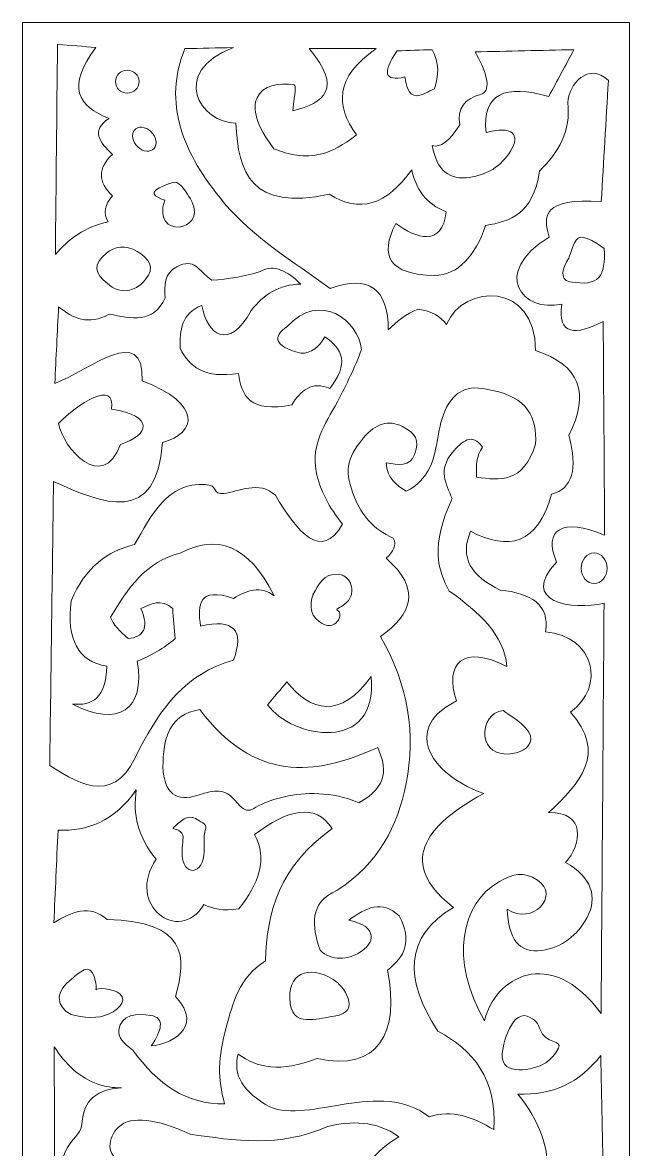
# Model space of a CAD drawing. Header units: centimetres. Extents: x -9.5 to 8.1, y -13.9 to 13.6.
# Drawn here: x -0.32 to 8.09, y -2.06 to 13.56 of the extents above; entities that cross this region are included whole.
import ezdxf

# ---------------------------------------------------------------- set-up
doc = ezdxf.new("R2010")
doc.units = ezdxf.units.CM
doc.header["$MEASUREMENT"] = 0
doc.layers.add('layer 1', color=7, linetype='Continuous')

msp = doc.modelspace()

# ---------------------------------------------------------------- linework, layer by layer
at = {"layer": 'layer 1', "color": 242, "lineweight": 9}
for points, knots in [([(-0.31798, 13.56474), (-0.31798, 13.56474), (8.09441, 13.56474), (8.09441, 13.56474), (8.09441, 13.56474), (8.09441, 13.56474), (8.09441, -13.92121), (8.09441, -13.92121), (8.09441, -13.92121), (8.09441, -13.92121), (-0.31798, -13.92121), (-0.31798, -13.92121), (-0.31798, -13.92121), (-0.31798, -13.92121), (-0.31798, 13.56474), (-0.31798, 13.56474)], [0, 0, 0, 0, 0.2, 0.2, 0.2, 0.2, 0.4, 0.4, 0.4, 0.4, 0.6, 0.6, 0.6, 0.6, 1, 1, 1, 1]), ([(0.167, 13.26352), (0.34463, 13.24845), (0.52232, 13.23334), (0.70005, 13.21818), (0.70005, 13.21818), (0.28431, 12.6782), (0.45109, 12.39801), (0.88281, 12.23581), (0.88281, 12.23581), (0.62306, 12.06962), (0.74823, 11.90342), (0.92851, 11.73708), (0.92851, 11.73708), (0.72399, 11.54569), (0.72394, 11.35431), (0.92851, 11.16277), (0.92851, 11.16277), (0.82045, 11.04192), (0.80014, 10.92106), (0.86758, 10.80005), (0.86758, 10.80005), (0.54163, 10.73086), (0.31616, 10.5615), (0.13654, 10.34666), (0.13654, 10.34666), (0.14674, 11.31899), (0.15689, 12.29128), (0.167, 13.26352)], [0, 0, 0, 0, 0.125, 0.125, 0.125, 0.125, 0.25, 0.25, 0.25, 0.25, 0.375, 0.375, 0.375, 0.375, 0.5, 0.5, 0.5, 0.5, 0.625, 0.625, 0.625, 0.625, 0.75, 0.75, 0.75, 0.75, 1, 1, 1, 1]), ([(2.60383, 13.21818), (2.3805, 13.21319), (2.15712, 13.20815), (1.9337, 13.20306), (1.9337, 13.20306), (1.62367, 12.46261), (1.89592, 11.75417), (2.47746, 11.06266), (2.47746, 11.06266), (2.88389, 10.57938), (3.43517, 10.25025), (3.94408, 9.87814), (3.94408, 9.87814), (4.48893, 10.07649), (4.74949, 9.87311), (4.75128, 9.30384), (4.75128, 9.30384), (4.86531, 9.42257), (4.99571, 9.52491), (5.1625, 9.59099), (5.1625, 9.59099), (5.36119, 9.56472), (5.47835, 9.48441), (5.55848, 9.37941), (5.55848, 9.37941), (5.79813, 9.95331), (6.79705, 9.96497), (6.79213, 9.01669), (6.79213, 9.01669), (7.40069, 8.82096), (7.55448, 8.4289), (7.25351, 7.84052), (7.25351, 7.84052), (7.38187, 7.3728), (7.30269, 7.10135), (7.0159, 7.02598), (7.0159, 7.02598), (6.82174, 6.32973), (6.42118, 6.23436), (5.89265, 6.51154), (5.89265, 6.51154), (5.73323, 6.146), (5.90484, 5.88562), (6.30307, 5.697), (6.30307, 5.697), (6.72658, 5.64944), (6.99659, 5.49801), (6.9295, 5.11825), (6.9295, 5.11825), (7.61555, 5.0537), (7.76616, 4.36012), (7.27511, 4.00362), (7.27511, 4.00362), (7.78468, 3.43796), (7.41587, 3.01805), (6.9727, 2.61034), (6.9727, 2.61034), (7.49884, 2.62288), (7.4307, 2.17215), (7.20951, 1.91898), (7.20951, 1.91898), (7.57623, 1.71347), (7.65477, 1.43437), (7.50849, 1.15813), (7.50849, 1.15813), (7.37595, 0.90787), (7.16143, 0.74178), (6.87938, 0.69999), (6.87938, 0.69999), (6.5582, 0.65238), (6.41446, 0.86683), (6.40132, 1.2739), (6.40132, 1.2739), (6.74529, 1.03229), (7.14546, 1.46642), (6.8199, 1.67509), (6.8199, 1.67509), (6.62534, 1.79985), (6.48051, 1.76454), (6.29142, 1.65534), (6.29142, 1.65534), (5.7618, 1.34917), (5.59696, 0.58032), (6.08507, -0.27778), (6.08507, -0.27778), (6.2205, 0.31574), (6.99022, 0.7884), (7.70146, -0.17317), (7.70146, -0.17317), (7.71505, 1.72315), (7.72868, 3.61942), (7.74232, 5.51564), (7.74232, 5.51564), (7.29124, 5.40595), (6.56213, 5.53253), (7.08364, 6.08318), (7.08364, 6.08318), (6.89506, 6.53312), (7.15661, 6.70673), (7.75033, 6.45889), (7.75033, 6.45889), (7.74372, 7.44634), (7.7371, 8.43379), (7.73053, 9.42119), (7.73053, 9.42119), (7.34345, 9.22432), (7.09574, 9.22506), (7.15481, 9.66033), (7.15481, 9.66033), (6.61424, 9.53666), (6.1655, 10.09082), (6.98076, 10.59034), (6.98076, 10.59034), (6.89257, 10.88253), (6.8954, 11.13926), (7.70375, 11.08192), (7.70375, 11.08192), (7.7368, 11.64131), (7.76985, 12.20065), (7.80294, 12.75999), (7.80294, 12.75999), (7.52402, 13.03005), (7.25506, 12.7026), (7.23853, 12.45535), (7.23853, 12.45535), (7.28701, 12.06705), (7.11639, 11.76548), (6.84633, 11.50341), (6.84633, 11.50341), (6.76177, 10.90644), (6.44094, 10.80781), (6.1002, 10.75135), (6.1002, 10.75135), (5.95382, 10.3272), (5.72975, 10.06992), (5.39234, 10.05644), (5.39234, 10.05644), (4.77029, 10.06948), (4.61854, 10.32448), (4.85665, 10.7799), (4.85665, 10.7799), (5.14488, 10.566), (5.49522, 10.45027), (5.55495, 10.94175), (5.55495, 10.94175), (5.27, 11.04646), (5.13846, 11.25982), (5.07669, 11.52243), (5.07669, 11.52243), (4.72754, 11.03036), (4.34654, 10.9176), (3.93383, 11.18401), (3.93383, 11.18401), (2.85189, 10.94486), (2.66783, 11.48855), (2.64036, 12.16864), (2.64036, 12.16864), (2.15309, 12.16899), (1.70271, 12.87107), (2.60383, 13.21818)], [0, 0, 0, 0, 0.02439024, 0.02439024, 0.02439024, 0.02439024, 0.04878049, 0.04878049, 0.04878049, 0.04878049, 0.07317073, 0.07317073, 0.07317073, 0.07317073, 0.09756098, 0.09756098, 0.09756098, 0.09756098, 0.12195122, 0.12195122, 0.12195122, 0.12195122, 0.14634146, 0.14634146, 0.14634146, 0.14634146, 0.17073171, 0.17073171, 0.17073171, 0.17073171, 0.19512195, 0.19512195, 0.19512195, 0.19512195, 0.2195122, 0.2195122, 0.2195122, 0.2195122, 0.24390244, 0.24390244, 0.24390244, 0.24390244, 0.26829268, 0.26829268, 0.26829268, 0.26829268, 0.29268293, 0.29268293, 0.29268293, 0.29268293, 0.31707317, 0.31707317, 0.31707317, 0.31707317, 0.34146341, 0.34146341, 0.34146341, 0.34146341, 0.36585366, 0.36585366, 0.36585366, 0.36585366, 0.3902439, 0.3902439, 0.3902439, 0.3902439, 0.41463415, 0.41463415, 0.41463415, 0.41463415, 0.43902439, 0.43902439, 0.43902439, 0.43902439, 0.46341463, 0.46341463, 0.46341463, 0.46341463, 0.48780488, 0.48780488, 0.48780488, 0.48780488, 0.51219512, 0.51219512, 0.51219512, 0.51219512, 0.53658537, 0.53658537, 0.53658537, 0.53658537, 0.56097561, 0.56097561, 0.56097561, 0.56097561, 0.58536585, 0.58536585, 0.58536585, 0.58536585, 0.6097561, 0.6097561, 0.6097561, 0.6097561, 0.63414634, 0.63414634, 0.63414634, 0.63414634, 0.65853659, 0.65853659, 0.65853659, 0.65853659, 0.68292683, 0.68292683, 0.68292683, 0.68292683, 0.70731707, 0.70731707, 0.70731707, 0.70731707, 0.73170732, 0.73170732, 0.73170732, 0.73170732, 0.75609756, 0.75609756, 0.75609756, 0.75609756, 0.7804878, 0.7804878, 0.7804878, 0.7804878, 0.80487805, 0.80487805, 0.80487805, 0.80487805, 0.82926829, 0.82926829, 0.82926829, 0.82926829, 0.85365854, 0.85365854, 0.85365854, 0.85365854, 0.87804878, 0.87804878, 0.87804878, 0.87804878, 0.90243902, 0.90243902, 0.90243902, 0.90243902, 0.92682927, 0.92682927, 0.92682927, 0.92682927, 0.95121951, 0.95121951, 0.95121951, 0.95121951, 1, 1, 1, 1]), ([(3.65471, 13.20306), (3.96434, 13.20306), (4.27402, 13.20306), (4.58375, 13.20306), (4.58375, 13.20306), (4.006, 12.80518), (4.02267, 12.4072), (4.30961, 12.00912), (4.30961, 12.00912), (4.13381, 11.86425), (3.97529, 11.78256), (3.82861, 11.74374), (3.82861, 11.74374), (3.58413, 11.67904), (3.37235, 11.73332), (3.16734, 11.81264), (3.16734, 11.81264), (2.91246, 12.14607), (2.86752, 12.37638), (2.93212, 12.5206), (2.93212, 12.5206), (3.00767, 12.68911), (3.23314, 12.73979), (3.44786, 12.69978), (3.44786, 12.69978), (3.46926, 12.69578), (3.46289, 12.59927), (3.42626, 12.34161), (3.42626, 12.34161), (3.87311, 12.44908), (4.12022, 12.6534), (3.65471, 13.20306)], [0, 0, 0, 0, 0.11111111, 0.11111111, 0.11111111, 0.11111111, 0.22222222, 0.22222222, 0.22222222, 0.22222222, 0.33333333, 0.33333333, 0.33333333, 0.33333333, 0.44444444, 0.44444444, 0.44444444, 0.44444444, 0.55555556, 0.55555556, 0.55555556, 0.55555556, 0.66666667, 0.66666667, 0.66666667, 0.66666667, 0.77777778, 0.77777778, 0.77777778, 0.77777778, 1, 1, 1, 1]), ([(4.97973, 12.81012), (5.0418, 12.40157), (5.22884, 12.58164), (5.39095, 12.64387), (5.39095, 12.64387), (5.45232, 12.82528), (5.46257, 13.00674), (5.36049, 13.18795), (5.36049, 13.18795), (5.19798, 13.18296), (5.03553, 13.17792), (4.87312, 13.17284), (4.87312, 13.17284), (4.66334, 12.86603), (4.69882, 12.74512), (4.97973, 12.81012)], [0, 0, 0, 0, 0.2, 0.2, 0.2, 0.2, 0.4, 0.4, 0.4, 0.4, 0.6, 0.6, 0.6, 0.6, 1, 1, 1, 1]), ([(5.95447, 13.15772), (6.41132, 13.16785), (6.86823, 13.17792), (7.32518, 13.18795), (7.32518, 13.18795), (7.20837, 12.97138), (7.0916, 12.75475), (6.97489, 12.53808), (6.97489, 12.53808), (6.37882, 12.70976), (6.04859, 12.58861), (6.10677, 12.03934), (6.10677, 12.03934), (6.47856, 12.14425), (6.58503, 12.00492), (6.44721, 11.78345), (6.44721, 11.78345), (6.31297, 11.56792), (6.12598, 11.45546), (5.87414, 11.41738), (5.87414, 11.41738), (5.60562, 11.37673), (5.42569, 11.50687), (5.36049, 11.85798), (5.36049, 11.85798), (5.47566, 11.82588), (5.60258, 11.9216), (5.74124, 12.14513), (5.74124, 12.14513), (5.70163, 12.37178), (5.81137, 12.50929), (6.03077, 12.5684), (6.03077, 12.5684), (6.20915, 12.61646), (6.08791, 12.93201), (5.95447, 13.15772)], [0, 0, 0, 0, 0.1, 0.1, 0.1, 0.1, 0.2, 0.2, 0.2, 0.2, 0.3, 0.3, 0.3, 0.3, 0.4, 0.4, 0.4, 0.4, 0.5, 0.5, 0.5, 0.5, 0.6, 0.6, 0.6, 0.6, 0.7, 0.7, 0.7, 0.7, 0.8, 0.8, 0.8, 0.8, 1, 1, 1, 1]), ([(1.13332, 12.90519), (1.22335, 12.90519), (1.29682, 12.83338), (1.29682, 12.74527), (1.29682, 12.74527), (1.29682, 12.65721), (1.22335, 12.5854), (1.13332, 12.5854), (1.13332, 12.5854), (1.04328, 12.5854), (0.96982, 12.65721), (0.96982, 12.74527), (0.96982, 12.74527), (0.96982, 12.83338), (1.04328, 12.90519), (1.13332, 12.90519)], [0, 0, 0, 0, 0.2, 0.2, 0.2, 0.2, 0.4, 0.4, 0.4, 0.4, 0.6, 0.6, 0.6, 0.6, 1, 1, 1, 1]), ([(1.37008, 12.10701), (1.46012, 12.08152), (1.53358, 11.98891), (1.53358, 11.90075), (1.53358, 11.90075), (1.53358, 11.81269), (1.46012, 11.76172), (1.37008, 11.78721), (1.37008, 11.78721), (1.28004, 11.81274), (1.20658, 11.90535), (1.20658, 11.99341), (1.20658, 11.99341), (1.20658, 12.08152), (1.28004, 12.13254), (1.37008, 12.10701)], [0, 0, 0, 0, 0.2, 0.2, 0.2, 0.2, 0.4, 0.4, 0.4, 0.4, 0.6, 0.6, 0.6, 0.6, 1, 1, 1, 1]), ([(1.65234, 11.10212), (1.46843, 10.55878), (2.24169, 10.6587), (2.02782, 11.08474), (2.02782, 11.08474), (2.00089, 11.1366), (1.97546, 11.17744), (1.95117, 11.21083), (1.95117, 11.21083), (1.83744, 11.36744), (1.81733, 11.3788), (1.64751, 11.30734), (1.64751, 11.30734), (1.41398, 11.20885), (1.50646, 11.15205), (1.65234, 11.10212)], [0, 0, 0, 0, 0.2, 0.2, 0.2, 0.2, 0.4, 0.4, 0.4, 0.4, 0.6, 0.6, 0.6, 0.6, 1, 1, 1, 1]), ([(7.25262, 10.29702), (7.17049, 10.17478), (7.11574, 9.99821), (7.2663, 9.97105), (7.2663, 9.97105), (7.6825, 9.89597), (7.76293, 10.04869), (7.74536, 10.43284), (7.74536, 10.43284), (7.47121, 10.62546), (7.39163, 10.62408), (7.33394, 10.51162), (7.33394, 10.51162), (7.30771, 10.46045), (7.28596, 10.38632), (7.25262, 10.29702)], [0, 0, 0, 0, 0.2, 0.2, 0.2, 0.2, 0.4, 0.4, 0.4, 0.4, 0.6, 0.6, 0.6, 0.6, 1, 1, 1, 1]), ([(0.85803, 9.94492), (1.03775, 9.79532), (1.23231, 9.8172), (1.38382, 9.99959), (1.38382, 9.99959), (1.52791, 10.17285), (1.43762, 10.28768), (1.27044, 10.3916), (1.27044, 10.3916), (1.10913, 10.49186), (0.95369, 10.45714), (0.84399, 10.36621), (0.84399, 10.36621), (0.65138, 10.20654), (0.68268, 10.09111), (0.85803, 9.94492)], [0, 0, 0, 0, 0.2, 0.2, 0.2, 0.2, 0.4, 0.4, 0.4, 0.4, 0.6, 0.6, 0.6, 0.6, 1, 1, 1, 1]), ([(0.18173, 9.62507), (0.16421, 9.2706), (0.14664, 8.91608), (0.12902, 8.56156), (0.12902, 8.56156), (0.62097, 8.74435), (1.36043, 9.41027), (1.34131, 8.59643), (1.34131, 8.59643), (2.17629, 8.27638), (2.10033, 7.87435), (1.62242, 7.74213), (1.62242, 7.74213), (1.54184, 6.58691), (0.80034, 6.88952), (0.11145, 7.20166), (0.11145, 7.20166), (0.09393, 5.88829), (0.07636, 4.57487), (0.05874, 3.26144), (0.05874, 3.26144), (0.5253, 2.9698), (0.98709, 2.71208), (1.30617, 3.50553), (1.30617, 3.50553), (1.59654, 4.04363), (1.93444, 4.53802), (2.60631, 4.72595), (2.60631, 4.72595), (2.76086, 5.14438), (2.60855, 5.30134), (2.14951, 5.19668), (2.14951, 5.19668), (2.10372, 5.49954), (2.12378, 5.74417), (2.60631, 5.58024), (2.60631, 5.58024), (2.79371, 5.69029), (2.981, 5.76763), (3.16854, 5.61511), (3.16854, 5.61511), (2.81267, 6.33749), (2.3702, 6.47336), (1.8684, 6.20789), (1.8684, 6.20789), (1.3995, 6.0938), (1.1361, 5.72456), (0.90208, 5.31873), (0.90208, 5.31873), (0.9402, 5.21995), (1.02218, 5.12122), (1.14805, 5.02234), (1.14805, 5.02234), (1.34724, 5.04753), (1.44598, 5.15431), (1.32374, 5.44077), (1.32374, 5.44077), (1.46087, 5.50562), (1.59595, 5.5835), (1.76298, 5.44077), (1.76298, 5.44077), (1.77468, 5.30134), (1.78637, 5.16186), (1.79812, 5.02234), (1.79812, 5.02234), (1.6388, 4.88513), (1.45942, 4.78779), (1.27104, 4.70852), (1.27104, 4.70852), (1.38899, 4.03444), (1.00416, 3.78552), (0.37499, 4.11574), (0.37499, 4.11574), (0.64809, 4.0868), (0.83907, 4.20301), (0.84937, 4.63878), (0.84937, 4.63878), (0.45154, 4.70861), (0.28749, 5.01088), (0.35742, 5.54538), (0.35742, 5.54538), (0.55153, 6.01942), (0.86624, 6.23377), (1.2359, 6.32993), (1.2359, 6.32993), (1.47371, 6.73888), (1.68444, 7.18843), (2.21476, 7.16131), (2.21476, 7.16131), (2.39603, 7.15222), (2.30674, 7.01699), (2.47661, 7.03561), (2.47661, 7.03561), (2.65857, 7.05572), (2.96492, 7.22354), (3.18611, 7.00988), (3.18611, 7.00988), (3.5037, 6.48803), (3.81886, 6.09563), (4.11729, 6.60889), (4.11729, 6.60889), (3.93731, 6.84122), (3.79586, 7.08085), (3.75221, 7.33921), (3.75221, 7.33921), (3.68452, 7.73991), (3.87057, 7.97767), (4.04606, 8.30636), (4.04606, 8.30636), (4.17527, 8.54837), (4.29139, 8.79038), (4.38083, 9.03229), (4.38083, 9.03229), (4.3323, 9.43467), (3.80716, 9.84895), (3.34423, 9.34612), (3.34423, 9.34612), (3.15704, 9.20852), (3.14952, 9.08203), (3.5375, 8.97999), (3.5375, 8.97999), (3.68905, 8.97525), (3.79138, 9.06865), (3.87132, 9.20664), (3.87132, 9.20664), (4.12256, 9.04662), (4.21111, 8.83078), (3.94159, 8.49182), (3.94159, 8.49182), (3.69114, 8.59702), (3.53899, 8.46441), (3.41451, 8.26517), (3.41451, 8.26517), (2.8392, 8.14851), (2.71143, 8.38786), (2.67659, 8.70104), (2.67659, 8.70104), (2.21511, 8.62626), (1.9884, 8.78495), (1.8684, 9.04973), (1.8684, 9.04973), (1.85974, 9.30122), (1.88716, 9.53474), (2.16708, 9.6425), (2.16708, 9.6425), (2.24427, 9.23361), (2.53683, 9.00567), (2.85229, 9.57277), (2.85229, 9.57277), (3.02166, 9.79532), (3.2422, 9.93074), (3.5375, 9.93889), (3.5375, 9.93889), (3.35737, 10.11329), (3.17322, 10.22511), (2.97527, 10.11324), (2.97527, 10.11324), (2.75264, 10.03881), (2.53011, 10.01159), (2.30763, 9.9912), (2.30763, 9.9912), (2.10685, 10.1326), (2.07316, 10.30561), (1.82057, 10.17932), (1.82057, 10.17932), (1.63746, 10.08761), (1.65517, 9.9142), (1.65756, 9.74711), (1.65756, 9.74711), (1.50058, 9.38321), (1.18792, 9.46495), (0.88451, 9.52046), (0.88451, 9.52046), (0.59678, 9.36414), (0.37937, 9.45947), (0.18173, 9.62507)], [0, 0, 0, 0, 0.02222222, 0.02222222, 0.02222222, 0.02222222, 0.04444444, 0.04444444, 0.04444444, 0.04444444, 0.06666667, 0.06666667, 0.06666667, 0.06666667, 0.08888889, 0.08888889, 0.08888889, 0.08888889, 0.11111111, 0.11111111, 0.11111111, 0.11111111, 0.13333333, 0.13333333, 0.13333333, 0.13333333, 0.15555556, 0.15555556, 0.15555556, 0.15555556, 0.17777778, 0.17777778, 0.17777778, 0.17777778, 0.2, 0.2, 0.2, 0.2, 0.22222222, 0.22222222, 0.22222222, 0.22222222, 0.24444444, 0.24444444, 0.24444444, 0.24444444, 0.26666667, 0.26666667, 0.26666667, 0.26666667, 0.28888889, 0.28888889, 0.28888889, 0.28888889, 0.31111111, 0.31111111, 0.31111111, 0.31111111, 0.33333333, 0.33333333, 0.33333333, 0.33333333, 0.35555556, 0.35555556, 0.35555556, 0.35555556, 0.37777778, 0.37777778, 0.37777778, 0.37777778, 0.4, 0.4, 0.4, 0.4, 0.42222222, 0.42222222, 0.42222222, 0.42222222, 0.44444444, 0.44444444, 0.44444444, 0.44444444, 0.46666667, 0.46666667, 0.46666667, 0.46666667, 0.48888889, 0.48888889, 0.48888889, 0.48888889, 0.51111111, 0.51111111, 0.51111111, 0.51111111, 0.53333333, 0.53333333, 0.53333333, 0.53333333, 0.55555556, 0.55555556, 0.55555556, 0.55555556, 0.57777778, 0.57777778, 0.57777778, 0.57777778, 0.6, 0.6, 0.6, 0.6, 0.62222222, 0.62222222, 0.62222222, 0.62222222, 0.64444444, 0.64444444, 0.64444444, 0.64444444, 0.66666667, 0.66666667, 0.66666667, 0.66666667, 0.68888889, 0.68888889, 0.68888889, 0.68888889, 0.71111111, 0.71111111, 0.71111111, 0.71111111, 0.73333333, 0.73333333, 0.73333333, 0.73333333, 0.75555556, 0.75555556, 0.75555556, 0.75555556, 0.77777778, 0.77777778, 0.77777778, 0.77777778, 0.8, 0.8, 0.8, 0.8, 0.82222222, 0.82222222, 0.82222222, 0.82222222, 0.84444444, 0.84444444, 0.84444444, 0.84444444, 0.86666667, 0.86666667, 0.86666667, 0.86666667, 0.88888889, 0.88888889, 0.88888889, 0.88888889, 0.91111111, 0.91111111, 0.91111111, 0.91111111, 0.93333333, 0.93333333, 0.93333333, 0.93333333, 0.95555556, 0.95555556, 0.95555556, 0.95555556, 1, 1, 1, 1]), ([(0.91347, 8.20511), (1.52313, 8.11221), (1.43897, 7.84496), (1.03989, 7.71586), (1.03989, 7.71586), (0.78566, 7.03739), (0.24733, 7.66291), (0.18024, 8.00439), (0.18024, 8.00439), (0.43323, 8.27421), (0.9836, 8.62873), (0.91347, 8.20511)], [0, 0, 0, 0, 0.25, 0.25, 0.25, 0.25, 0.5, 0.5, 0.5, 0.5, 1, 1, 1, 1]), ([(2.67112, -0.73789), (2.59198, -1.02337), (2.73791, -1.26701), (3.10911, -1.46886), (3.10911, -1.46886), (3.65849, -1.70519), (4.64139, -1.081), (5.31898, -1.60715), (5.31898, -1.60715), (5.63418, -1.50032), (5.92759, -1.61199), (6.21487, -1.78496), (6.21487, -1.78496), (6.25678, -1.07908), (5.93112, -0.68065), (5.43843, -0.4218), (5.43843, -0.4218), (4.97098, 0.30072), (4.97192, 0.8935), (5.65743, 1.29697), (5.65743, 1.29697), (4.9656, 1.82371), (5.10496, 2.35055), (6.07551, 2.87744), (6.07551, 2.87744), (5.67813, 3.00462), (5.14806, 3.38492), (5.32012, 3.81362), (5.32012, 3.81362), (5.36353, 3.92179), (5.46924, 4.03978), (5.69725, 4.16157), (5.69725, 4.16157), (5.52419, 4.67374), (5.78509, 4.95354), (6.39405, 4.63571), (6.39405, 4.63571), (6.36145, 5.08116), (6.00285, 5.39158), (5.5977, 5.68278), (5.5977, 5.68278), (5.43624, 5.97171), (5.33302, 6.30697), (5.63752, 6.96691), (5.63752, 6.96691), (5.54868, 7.16788), (5.44212, 7.36672), (5.63752, 7.5991), (5.63752, 7.5991), (5.77683, 7.76446), (5.91614, 7.88349), (6.0556, 7.67813), (6.0556, 7.67813), (5.97074, 7.5591), (5.96751, 7.41305), (5.97597, 7.26325), (5.97597, 7.26325), (6.30168, 7.21164), (6.62255, 7.1786), (6.79223, 7.71764), (6.79223, 7.71764), (6.81657, 8.0891), (6.67656, 8.37393), (6.17506, 8.46836), (6.17506, 8.46836), (5.8381, 8.55781), (5.66659, 8.43562), (5.56047, 8.22976), (5.56047, 8.22976), (5.41927, 7.95594), (5.45167, 7.65625), (5.32684, 7.39725), (5.32684, 7.39725), (5.25716, 7.25263), (5.14836, 7.14205), (5.00044, 7.06569), (5.00044, 7.06569), (4.86093, 7.15099), (4.7369, 7.25184), (4.72172, 7.46081), (4.72172, 7.46081), (4.89059, 7.42955), (5.05504, 7.40643), (5.11641, 7.57584), (5.11641, 7.57584), (5.19072, 7.7813), (5.13164, 7.86921), (4.94644, 7.96404), (4.94644, 7.96404), (4.7577, 8.0606), (4.57852, 8.00844), (4.40915, 7.80743), (4.40915, 7.80743), (4.158, 7.50956), (4.14133, 7.33358), (4.28601, 6.9719), (4.28601, 6.9719), (4.38093, 6.73468), (4.54707, 6.54112), (4.82126, 6.41375), (4.82126, 6.41375), (4.87501, 6.32149), (4.82246, 6.22928), (4.72172, 6.13716), (4.72172, 6.13716), (5.21715, 5.7056), (5.0746, 5.35883), (4.64208, 5.05059), (4.64208, 5.05059), (5.0408, 4.37227), (5.12741, 3.69395), (5.00044, 3.01573), (5.00044, 3.01573), (4.88134, 2.42858), (4.61969, 1.90811), (4.04482, 1.53404), (4.04482, 1.53404), (3.6455, 1.35752), (3.69368, 1.04088), (3.80592, 0.70429), (3.80592, 0.70429), (3.95926, 0.54456), (4.19638, 0.57311), (4.35365, 0.66902), (4.35365, 0.66902), (4.55817, 0.79368), (4.6279, 1.03229), (4.20409, 1.11916), (4.20409, 1.11916), (4.43633, 1.28911), (4.66851, 1.40898), (4.9009, 1.17843), (4.9009, 1.17843), (5.08908, 0.83833), (4.98232, 0.60798), (4.74163, 0.42771), (4.74163, 0.42771), (4.9117, -0.44511), (4.6154, -0.98588), (3.7661, -0.79716), (3.7661, -0.79716), (3.25852, -0.99724), (2.9252, -0.92864), (2.67112, -0.73789)], [0, 0, 0, 0, 0.02702703, 0.02702703, 0.02702703, 0.02702703, 0.05405405, 0.05405405, 0.05405405, 0.05405405, 0.08108108, 0.08108108, 0.08108108, 0.08108108, 0.10810811, 0.10810811, 0.10810811, 0.10810811, 0.13513514, 0.13513514, 0.13513514, 0.13513514, 0.16216216, 0.16216216, 0.16216216, 0.16216216, 0.18918919, 0.18918919, 0.18918919, 0.18918919, 0.21621622, 0.21621622, 0.21621622, 0.21621622, 0.24324324, 0.24324324, 0.24324324, 0.24324324, 0.27027027, 0.27027027, 0.27027027, 0.27027027, 0.2972973, 0.2972973, 0.2972973, 0.2972973, 0.32432432, 0.32432432, 0.32432432, 0.32432432, 0.35135135, 0.35135135, 0.35135135, 0.35135135, 0.37837838, 0.37837838, 0.37837838, 0.37837838, 0.40540541, 0.40540541, 0.40540541, 0.40540541, 0.43243243, 0.43243243, 0.43243243, 0.43243243, 0.45945946, 0.45945946, 0.45945946, 0.45945946, 0.48648649, 0.48648649, 0.48648649, 0.48648649, 0.51351351, 0.51351351, 0.51351351, 0.51351351, 0.54054054, 0.54054054, 0.54054054, 0.54054054, 0.56756757, 0.56756757, 0.56756757, 0.56756757, 0.59459459, 0.59459459, 0.59459459, 0.59459459, 0.62162162, 0.62162162, 0.62162162, 0.62162162, 0.64864865, 0.64864865, 0.64864865, 0.64864865, 0.67567568, 0.67567568, 0.67567568, 0.67567568, 0.7027027, 0.7027027, 0.7027027, 0.7027027, 0.72972973, 0.72972973, 0.72972973, 0.72972973, 0.75675676, 0.75675676, 0.75675676, 0.75675676, 0.78378378, 0.78378378, 0.78378378, 0.78378378, 0.81081081, 0.81081081, 0.81081081, 0.81081081, 0.83783784, 0.83783784, 0.83783784, 0.83783784, 0.86486486, 0.86486486, 0.86486486, 0.86486486, 0.89189189, 0.89189189, 0.89189189, 0.89189189, 0.91891892, 0.91891892, 0.91891892, 0.91891892, 0.94594595, 0.94594595, 0.94594595, 0.94594595, 1, 1, 1, 1]), ([(7.60495, 6.21095), (7.704, 6.21095), (7.78478, 6.11538), (7.78478, 5.99823), (7.78478, 5.99823), (7.78478, 5.88113), (7.704, 5.78556), (7.60495, 5.78556), (7.60495, 5.78556), (7.50586, 5.78556), (7.42508, 5.88113), (7.42508, 5.99823), (7.42508, 5.99823), (7.42508, 6.11538), (7.50586, 6.21095), (7.60495, 6.21095)], [0, 0, 0, 0, 0.2, 0.2, 0.2, 0.2, 0.4, 0.4, 0.4, 0.4, 0.6, 0.6, 0.6, 0.6, 1, 1, 1, 1]), ([(3.70697, 5.63161), (3.70697, 5.63161), (3.62933, 5.41588), (3.74579, 5.3003), (3.74579, 5.3003), (3.99639, 5.05163), (4.13272, 5.34945), (4.06413, 5.40047), (4.06413, 5.40047), (4.00202, 5.4467), (4.06413, 5.42358), (4.17283, 5.52374), (4.17283, 5.52374), (4.21897, 5.56627), (4.24192, 5.61956), (4.24625, 5.67305), (4.24625, 5.67305), (4.2558, 5.79069), (4.17562, 5.90933), (4.05637, 5.91669), (4.05637, 5.91669), (3.85434, 5.92913), (3.7881, 5.76965), (3.70697, 5.63161)], [0, 0, 0, 0, 0.14285714, 0.14285714, 0.14285714, 0.14285714, 0.28571429, 0.28571429, 0.28571429, 0.28571429, 0.42857143, 0.42857143, 0.42857143, 0.42857143, 0.57142857, 0.57142857, 0.57142857, 0.57142857, 0.71428571, 0.71428571, 0.71428571, 0.71428571, 1, 1, 1, 1]), ([(3.07895, 4.1066), (3.16834, 4.21225), (3.25778, 4.31789), (3.34722, 4.42359), (3.34722, 4.42359), (3.66825, 4.01049), (4.09424, 3.90198), (4.51238, 4.49871), (4.51238, 4.49871), (4.61944, 3.41371), (3.40655, 3.64066), (3.07895, 4.1066)], [0, 0, 0, 0, 0.25, 0.25, 0.25, 0.25, 0.5, 0.5, 0.5, 0.5, 1, 1, 1, 1]), ([(1.62875, 3.23902), (1.6383, 2.87932), (1.82121, 2.75095), (2.11432, 2.85344), (2.11432, 2.85344), (2.37204, 2.94357), (2.46865, 2.91127), (2.55878, 2.8478), (2.55878, 2.8478), (2.63847, 2.79175), (2.74085, 2.56643), (2.88922, 2.66926), (2.88922, 2.66926), (2.94531, 2.70813), (3.10055, 2.78296), (3.31447, 2.83062), (3.31447, 2.83062), (3.58956, 2.89191), (3.96165, 2.9085), (4.34475, 2.74685), (4.34475, 2.74685), (4.759, 2.97563), (4.72794, 3.2411), (4.6046, 3.51432), (4.6046, 3.51432), (3.72752, 3.10863), (2.8829, 3.04285), (2.1401, 4.03988), (2.1401, 4.03988), (1.71704, 3.97113), (1.62641, 3.64155), (1.62875, 3.23902)], [0, 0, 0, 0, 0.11111111, 0.11111111, 0.11111111, 0.11111111, 0.22222222, 0.22222222, 0.22222222, 0.22222222, 0.33333333, 0.33333333, 0.33333333, 0.33333333, 0.44444444, 0.44444444, 0.44444444, 0.44444444, 0.55555556, 0.55555556, 0.55555556, 0.55555556, 0.66666667, 0.66666667, 0.66666667, 0.66666667, 0.77777778, 0.77777778, 0.77777778, 0.77777778, 1, 1, 1, 1]), ([(6.34956, 4.02442), (6.34956, 4.02442), (6.32537, 4.03642), (6.51888, 3.9044), (6.51888, 3.9044), (7.01356, 3.56692), (6.5039, 3.34452), (6.2528, 3.44834), (6.2528, 3.44834), (6.10766, 3.50834), (6.04719, 3.68837), (6.11976, 3.85639), (6.11976, 3.85639), (6.19233, 4.02442), (6.34956, 4.02442), (6.34956, 4.02442)], [0, 0, 0, 0, 0.2, 0.2, 0.2, 0.2, 0.4, 0.4, 0.4, 0.4, 0.6, 0.6, 0.6, 0.6, 1, 1, 1, 1]), ([(0.17376, 2.36616), (0.57513, 2.35697), (0.95016, 2.47817), (1.25919, 2.92762), (1.25919, 2.92762), (1.20957, 2.59256), (1.2778, 2.2695), (1.53632, 1.96511), (1.53632, 1.96511), (1.10156, 1.33682), (1.85391, 0.76524), (2.1945, 1.3349), (2.1945, 1.3349), (2.32137, 1.28136), (2.45974, 1.23928), (2.67948, 1.2776), (2.67948, 1.2776), (2.95467, 1.62141), (3.08557, 1.96521), (2.89887, 2.30886), (2.89887, 2.30886), (3.35105, 2.64318), (3.73594, 2.75777), (3.97275, 2.38907), (3.97275, 2.38907), (3.24374, 1.86885), (3.06874, 1.22905), (3.04899, 0.55572), (3.04899, 0.55572), (2.68276, 0.32488), (2.59317, -0.04253), (2.50657, -0.36199), (2.50657, -0.36199), (2.39021, -0.79138), (2.38408, -1.07542), (2.48318, -1.42658), (2.48318, -1.42658), (1.96162, -1.43799), (1.54971, -1.15909), (1.213, -0.68179), (1.213, -0.68179), (1.0713, -0.58879), (1.0055, -0.49574), (1.01581, -0.40278), (1.01581, -0.40278), (1.03984, -0.18468), (1.28383, -0.16961), (1.45559, -0.20033), (1.45559, -0.20033), (1.66772, -0.23827), (1.60316, -0.41365), (1.46704, -0.62449), (1.46704, -0.62449), (1.68016, -0.61328), (2.22342, -0.39725), (1.8019, 0.06301), (1.8019, 0.06301), (1.96152, 0.61386), (1.96271, 1.09946), (0.85504, 1.12865), (0.85504, 1.12865), (0.60862, 1.34354), (0.3623, 1.23622), (0.11603, 1.08281), (0.11603, 1.08281), (0.13529, 1.51063), (0.15455, 1.93839), (0.17376, 2.36616)], [0, 0, 0, 0, 0.05555556, 0.05555556, 0.05555556, 0.05555556, 0.11111111, 0.11111111, 0.11111111, 0.11111111, 0.16666667, 0.16666667, 0.16666667, 0.16666667, 0.22222222, 0.22222222, 0.22222222, 0.22222222, 0.27777778, 0.27777778, 0.27777778, 0.27777778, 0.33333333, 0.33333333, 0.33333333, 0.33333333, 0.38888889, 0.38888889, 0.38888889, 0.38888889, 0.44444444, 0.44444444, 0.44444444, 0.44444444, 0.5, 0.5, 0.5, 0.5, 0.55555556, 0.55555556, 0.55555556, 0.55555556, 0.61111111, 0.61111111, 0.61111111, 0.61111111, 0.66666667, 0.66666667, 0.66666667, 0.66666667, 0.72222222, 0.72222222, 0.72222222, 0.72222222, 0.77777778, 0.77777778, 0.77777778, 0.77777778, 0.83333333, 0.83333333, 0.83333333, 0.83333333, 0.88888889, 0.88888889, 0.88888889, 0.88888889, 1, 1, 1, 1]), ([(1.84889, 2.36112), (1.8795, 2.34309), (1.90662, 2.3137), (1.90662, 2.26634), (1.90662, 2.26634), (1.90662, 2.15803), (1.89244, 2.18159), (1.89244, 2.06858), (1.89244, 2.06858), (1.89244, 1.69149), (2.19998, 1.75367), (2.19998, 2.07327), (2.19998, 2.07327), (2.19998, 2.15803), (2.19998, 2.21922), (2.19998, 2.28985), (2.19998, 2.28985), (2.19998, 2.36048), (2.2615, 2.42641), (2.18106, 2.46879), (2.18106, 2.46879), (2.10063, 2.51116), (2.05803, 2.55823), (1.9776, 2.54411), (1.9776, 2.54411), (1.93439, 2.53655), (1.87606, 2.49215), (1.83137, 2.45274), (1.83137, 2.45274), (1.72829, 2.36176), (1.7688, 2.40838), (1.84889, 2.36112)], [0, 0, 0, 0, 0.11111111, 0.11111111, 0.11111111, 0.11111111, 0.22222222, 0.22222222, 0.22222222, 0.22222222, 0.33333333, 0.33333333, 0.33333333, 0.33333333, 0.44444444, 0.44444444, 0.44444444, 0.44444444, 0.55555556, 0.55555556, 0.55555556, 0.55555556, 0.66666667, 0.66666667, 0.66666667, 0.66666667, 0.77777778, 0.77777778, 0.77777778, 0.77777778, 1, 1, 1, 1]), ([(0.65113, 0.38948), (0.72081, 0.24165), (0.70025, 0.1328), (0.69682, 0.15404), (0.69682, 0.15404), (0.69249, 0.18061), (0.94015, 0.18066), (1.03039, 0.0962), (1.03039, 0.0962), (1.14631, -0.01231), (0.99296, -0.14857), (0.80632, -0.20843), (0.80632, -0.20843), (0.69657, -0.2436), (0.41182, -0.23377), (0.31024, -0.1626), (0.31024, -0.1626), (0.189, -0.0775), (0.11245, 0.09027), (0.32632, 0.27445), (0.32632, 0.27445), (0.39281, 0.32023), (0.58334, 0.53335), (0.65113, 0.38948)], [0, 0, 0, 0, 0.14285714, 0.14285714, 0.14285714, 0.14285714, 0.28571429, 0.28571429, 0.28571429, 0.28571429, 0.42857143, 0.42857143, 0.42857143, 0.42857143, 0.57142857, 0.57142857, 0.57142857, 0.57142857, 0.71428571, 0.71428571, 0.71428571, 0.71428571, 1, 1, 1, 1]), ([(3.39301, -0.03942), (3.33199, 0.38572), (3.65137, 0.50377), (3.98619, 0.29722), (3.98619, 0.29722), (4.07827, 0.24047), (4.15128, 0.15221), (4.19523, 0.03298), (4.19523, 0.03298), (4.23495, -0.07493), (4.20877, -0.17999), (4.00008, -0.21199), (4.00008, -0.21199), (3.8959, -0.22799), (3.77491, -0.25471), (3.66889, -0.2595), (3.66889, -0.2595), (3.53267, -0.26568), (3.41989, -0.22681), (3.39301, -0.03942)], [0, 0, 0, 0, 0.16666667, 0.16666667, 0.16666667, 0.16666667, 0.33333333, 0.33333333, 0.33333333, 0.33333333, 0.5, 0.5, 0.5, 0.5, 0.66666667, 0.66666667, 0.66666667, 0.66666667, 1, 1, 1, 1]), ([(6.67586, -0.21169), (6.79561, -0.2517), (6.82956, -0.32282), (6.85365, -0.3893), (6.85365, -0.3893), (6.93343, -0.60968), (7.17049, -0.53717), (7.11151, -0.65442), (7.11151, -0.65442), (7.08085, -0.71547), (7.0276, -0.78229), (6.96374, -0.83672), (6.96374, -0.83672), (6.82488, -0.95496), (6.37345, -1.04515), (6.33686, -0.80897), (6.33686, -0.80897), (6.3181, -0.74703), (6.34592, -0.57871), (6.40694, -0.43528), (6.40694, -0.43528), (6.46791, -0.292), (6.56203, -0.17361), (6.67586, -0.21169)], [0, 0, 0, 0, 0.14285714, 0.14285714, 0.14285714, 0.14285714, 0.28571429, 0.28571429, 0.28571429, 0.28571429, 0.42857143, 0.42857143, 0.42857143, 0.42857143, 0.57142857, 0.57142857, 0.57142857, 0.57142857, 0.71428571, 0.71428571, 0.71428571, 0.71428571, 1, 1, 1, 1]), ([(0.12066, -0.63487), (0.28053, -0.87925), (0.47334, -1.06831), (0.72718, -1.15445), (0.72718, -1.15445), (0.82652, -1.18813), (0.93522, -1.20611), (1.05498, -1.20542), (1.05498, -1.20542), (0.92771, -1.21292), (0.82508, -1.23831), (0.7448, -1.2798), (0.7448, -1.2798), (0.61962, -1.34455), (0.5487, -1.44861), (0.52326, -1.58527), (0.52326, -1.58527), (0.47847, -1.8259), (0.52615, -1.74905), (0.36275, -1.94844), (0.36275, -1.94844), (0.18048, -2.17074), (0.17795, -2.38801), (0.49798, -2.59613), (0.49798, -2.59613), (0.75744, -2.68978), (1.00491, -2.74687), (1.19568, -2.63046), (1.19568, -2.63046), (1.31016, -2.56062), (1.40427, -2.42826), (1.46823, -2.20388), (1.46823, -2.20388), (1.30528, -2.2346), (1.17224, -2.24181), (1.07528, -2.22087), (1.07528, -2.22087), (0.82224, -2.16625), (0.8643, -1.88838), (1.01272, -1.74964), (1.01272, -1.74964), (1.18996, -1.58379), (1.53597, -1.63496), (2.00726, -1.84729), (2.00726, -1.84729), (2.62229, -1.93629), (3.23473, -2.04055), (3.91183, -1.74031), (3.91183, -1.74031), (4.24092, -1.66474), (4.57026, -1.6556), (4.90005, -1.88295), (4.90005, -1.88295), (4.31916, -2.2267), (4.25849, -2.66755), (4.75631, -2.82792), (4.75631, -2.82792), (4.59047, -2.93055), (4.55613, -3.08914), (4.5407, -3.25583), (4.5407, -3.25583), (4.21116, -3.02395), (4.0599, -2.79216), (3.96573, -2.56047), (3.96573, -2.56047), (3.45054, -2.11834), (2.93551, -2.40188), (2.42052, -2.61396), (2.42052, -2.61396), (0.93831, -2.56161), (0.88222, -3.57356), (1.16278, -4.28996), (1.16278, -4.28996), (1.17592, -4.65243), (1.21788, -4.97954), (1.32977, -5.22066), (1.32977, -5.22066), (1.49695, -5.5811), (1.81609, -5.65958), (2.18101, -5.68082), (2.18101, -5.68082), (2.77225, -5.7153), (3.33886, -5.15571), (3.15555, -4.56061), (3.15555, -4.56061), (3.05799, -4.24388), (2.76529, -4.08993), (2.36661, -4.16515), (2.36661, -4.16515), (2.52797, -4.33535), (2.65793, -4.51147), (2.62752, -4.71802), (2.62752, -4.71802), (2.57396, -5.08197), (2.36268, -5.0631), (2.07405, -4.9381), (2.07405, -4.9381), (1.77418, -4.8081), (1.67205, -4.52431), (1.82758, -4.04034), (1.82758, -4.04034), (1.96177, -3.66374), (2.59805, -3.14831), (3.21756, -3.62789), (3.21756, -3.62789), (3.58881, -3.91514), (3.66556, -4.42193), (3.62947, -4.87048), (3.62947, -4.87048), (3.59205, -5.33539), (3.39744, -5.63168), (3.01688, -5.89019), (3.01688, -5.89019), (2.5328, -6.21892), (2.03478, -6.31504), (1.60028, -6.7473), (1.60028, -6.7473), (0.84076, -7.50271), (1.00376, -8.39035), (1.12685, -9.13964), (1.12685, -9.13964), (0.74559, -9.03222), (0.56746, -9.25531), (0.44408, -9.56755), (0.44408, -9.56755), (0.17138, -9.66633), (0.10438, -9.82645), (0.06676, -9.99546), (0.06676, -9.99546), (0.07278, -9.12176), (0.07875, -8.2481), (0.08472, -7.3745), (0.08472, -7.3745), (0.78984, -7.44043), (1.05393, -7.29587), (0.98813, -6.99355), (0.98813, -6.99355), (0.92253, -6.69228), (0.77491, -6.79565), (1.0605, -6.69208), (1.0605, -6.69208), (1.41697, -6.56273), (1.83072, -6.1484), (1.19872, -5.76982), (1.19872, -5.76982), (1.01058, -5.04261), (0.4721, -5.39871), (0.13863, -5.68067), (0.13863, -5.68067), (0.1326, -3.99871), (0.12663, -2.31679), (0.12066, -0.63487)], [0, 0, 0, 0, 0.02564103, 0.02564103, 0.02564103, 0.02564103, 0.05128205, 0.05128205, 0.05128205, 0.05128205, 0.07692308, 0.07692308, 0.07692308, 0.07692308, 0.1025641, 0.1025641, 0.1025641, 0.1025641, 0.12820513, 0.12820513, 0.12820513, 0.12820513, 0.15384615, 0.15384615, 0.15384615, 0.15384615, 0.17948718, 0.17948718, 0.17948718, 0.17948718, 0.20512821, 0.20512821, 0.20512821, 0.20512821, 0.23076923, 0.23076923, 0.23076923, 0.23076923, 0.25641026, 0.25641026, 0.25641026, 0.25641026, 0.28205128, 0.28205128, 0.28205128, 0.28205128, 0.30769231, 0.30769231, 0.30769231, 0.30769231, 0.33333333, 0.33333333, 0.33333333, 0.33333333, 0.35897436, 0.35897436, 0.35897436, 0.35897436, 0.38461538, 0.38461538, 0.38461538, 0.38461538, 0.41025641, 0.41025641, 0.41025641, 0.41025641, 0.43589744, 0.43589744, 0.43589744, 0.43589744, 0.46153846, 0.46153846, 0.46153846, 0.46153846, 0.48717949, 0.48717949, 0.48717949, 0.48717949, 0.51282051, 0.51282051, 0.51282051, 0.51282051, 0.53846154, 0.53846154, 0.53846154, 0.53846154, 0.56410256, 0.56410256, 0.56410256, 0.56410256, 0.58974359, 0.58974359, 0.58974359, 0.58974359, 0.61538462, 0.61538462, 0.61538462, 0.61538462, 0.64102564, 0.64102564, 0.64102564, 0.64102564, 0.66666667, 0.66666667, 0.66666667, 0.66666667, 0.69230769, 0.69230769, 0.69230769, 0.69230769, 0.71794872, 0.71794872, 0.71794872, 0.71794872, 0.74358974, 0.74358974, 0.74358974, 0.74358974, 0.76923077, 0.76923077, 0.76923077, 0.76923077, 0.79487179, 0.79487179, 0.79487179, 0.79487179, 0.82051282, 0.82051282, 0.82051282, 0.82051282, 0.84615385, 0.84615385, 0.84615385, 0.84615385, 0.87179487, 0.87179487, 0.87179487, 0.87179487, 0.8974359, 0.8974359, 0.8974359, 0.8974359, 0.92307692, 0.92307692, 0.92307692, 0.92307692, 0.94871795, 0.94871795, 0.94871795, 0.94871795, 1, 1, 1, 1]), ([(6.548, -1.29294), (6.85066, -1.66558), (6.98479, -2.03823), (6.9504, -2.41102), (6.9504, -2.41102), (7.21091, -2.35003), (7.47151, -2.41468), (7.73222, -2.53652), (7.73222, -2.53652), (7.72067, -1.9432), (7.70917, -1.34993), (7.69773, -0.75671), (7.69773, -0.75671), (7.40641, -1.13331), (7.02312, -1.31205), (6.548, -1.29294)], [0, 0, 0, 0, 0.2, 0.2, 0.2, 0.2, 0.4, 0.4, 0.4, 0.4, 0.6, 0.6, 0.6, 0.6, 1, 1, 1, 1])]:
    msp.add_open_spline(points, degree=3, knots=knots, dxfattribs=at)

doc.saveas('drawing.dxf')
